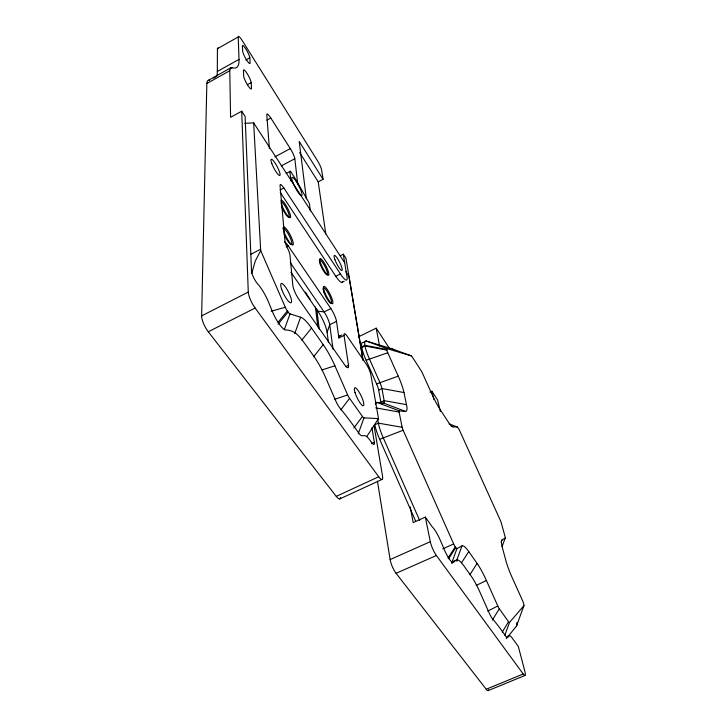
<?xml version="1.0" encoding="UTF-8"?>
<svg xmlns="http://www.w3.org/2000/svg" width="727" height="727" viewBox="0 0 727 727"><rect width="100%" height="100%" fill="white"/><g stroke="black" fill="none" stroke-linecap="round" stroke-linejoin="round"><path stroke-width="1.09" d="M216.71 76.353A110.231 21.801 59.8 0 0 217.318 71.482L217.418 48.691L238.238 36.977A8.406 1.418 61.2 0 1 242.364 40.748L317.454 160.676A7.615 1.263 62.4 0 1 321.616 169.918L323.061 179.287L318.199 181.832L325.805 233.994M340.654 497.477A11.069 3.044 65.6 0 1 336.265 496.368L208.295 331.766A12.477 3.88 62.5 0 1 201.633 315.882L206.841 83.505A36.077 7.543 61.1 0 1 209.63 80.306M251.678 273.534L255.295 260.948L260.711 250.597A76.462 18.039 63.2 0 1 260.62 249.225L253.668 122.908L244.845 123.299M507.755 637.37L507.809 636.298A11.296 0.763 -69.1 0 0 507.582 636.461L506.165 638.215L508.982 635.871A16.212 2.99 67.1 0 1 513.026 639.242A7.152 1.309 66.9 0 0 513.998 640.487L518.36 646.557L524.849 671.33A9.842 1.817 67.3 0 1 523.204 673.993L486.218 689.241L396.088 573.312A10.523 2.654 66.7 0 1 390.135 559.572L377.44 481.138M328.413 342.362L327.105 332.321L329.74 324.724A10.169 2.254 63.5 0 0 324.115 311.938L290.218 262.583M284.293 329.767L290 313.891A5.58 1.372 63.1 0 1 288.101 312.028L287.356 310.974A5.58 1.372 63.1 0 1 285.293 307.267L260.711 250.597M294.689 333.684L300.615 317.208L290 313.891M358.238 433.774L363.982 417.88A5.171 1.181 64.6 0 1 362.437 416.453L349.551 398.351A5.243 1.218 64.4 0 1 347.651 394.925L334.902 365.799A33.069 7.888 63.9 0 0 323.206 344.634L311.529 328.031A33.469 8.079 63.7 0 0 300.615 317.208M451.676 563.107L456.965 548.576L461.99 545.886A28.78 5.589 66.4 0 1 468.761 551.566L477.103 563.416A28.562 5.462 66.5 0 1 486.408 580.491L497.804 605.991A4.571 0.845 66.7 0 0 499.313 608.753L508.546 621.721A4.535 0.827 66.8 0 0 509.509 622.439L504.838 635.234M456.592 560.717L461.99 545.886M501.194 542.106L501.939 540.052L505.21 537.998A3.817 0.609 65.8 0 0 505.12 536.753L501.257 522.813A3.762 0.6 65.7 0 0 500.321 520.314L459.782 430.92A3.662 0.582 64.9 0 0 458.528 428.576L458.119 427.949A3.662 0.591 64.9 0 0 457.219 426.967L449.077 423.886M502.103 546.522L505.21 537.998M507.246 637.497L516.479 626.056L523.94 605.655A4.117 0.682 66.5 0 0 523.794 604.155L523.567 603.346A4.117 0.682 66.4 0 0 522.522 600.538L512.235 577.756A24.491 3.998 66.2 0 1 505.983 560.953L502.484 548.04A24.136 3.917 66.1 0 1 501.939 540.052M284.521 241.964A10.669 2.372 62.6 0 1 288.255 245.944L330.867 308.557A10.178 2.19 63.5 0 1 336.519 321.361L338.9 337.964L344.025 335.429A8.579 1.827 63.8 0 1 347.333 336.419L366.108 363.936A8.415 1.754 64.2 0 1 370.843 374.632L378.249 417.171A72.936 16.503 64.1 0 1 378.485 418.616L367.017 436.2M502.248 632.108L508.546 621.721M492.315 620.149L499.313 608.753M469.978 574.584L477.103 563.416M461.527 562.78L468.761 551.566M448.005 558.027L455.284 546.886A4.753 0.954 66.2 0 1 453.657 543.932L403.149 430.248A4.598 0.927 64.9 0 1 402.14 427.285L399.114 412.027A4.516 0.9 64.7 0 1 399.305 410.891L377.004 402.413L375.305 403.212M448.532 558.763L455.802 547.622L455.284 546.886M353.885 427.967L362.437 416.453M340.809 409.919L349.551 398.351M313.628 356.766L323.206 344.634M301.76 340.2L311.529 328.031M278.096 324.197L288.101 312.028M278.059 322.288L287.356 310.974M509.509 622.439L523.94 605.655M217.318 71.482L239.019 59.378L238.238 36.977M208.467 80.261L231.15 67.611M213.565 78.116L215.528 77.017M230.268 68.811L232.231 67.711A110.74 19.729 60.2 0 0 239.019 59.378M245.862 59.987L249.815 57.778A7.352 1.254 61.3 0 0 245.99 49.218A7.352 1.254 61.3 0 0 242.418 46.001L242.636 51.144A7.415 1.272 61.3 0 0 246.498 59.823A7.415 1.272 61.3 0 0 250.097 62.995L249.815 57.778M206.841 83.505L229.768 70.737A36.241 6.825 61.4 0 1 232.231 67.711M247.225 84.777L251.169 82.605A7.652 1.372 61.3 0 0 247.162 73.609A7.652 1.372 61.3 0 0 243.445 70.474L243.681 76.09A7.715 1.399 61.3 0 0 247.725 85.204A7.715 1.399 61.3 0 0 251.478 88.303L251.169 82.605M371.933 427.74L374.341 442.289A8.115 1.872 64.9 0 1 371.07 441.789A18.411 4.317 65.1 0 0 364.772 435.673L361.646 435.7A9.242 2.19 64.8 0 1 358.638 432.91A240.755 66.184 67 0 0 339.918 408.056A9.433 2.29 64.4 0 1 335.819 401.022L325.451 377.204A33.097 8.288 64 0 0 313.7 356.076L303.831 342.281A33.433 8.451 63.8 0 0 294.081 332.257A114.939 29.68 64.8 0 0 286.002 330.031A17.602 4.489 63.1 0 1 272.034 310.683A128.406 36.568 62.2 0 0 268.118 301.16A20.556 5.38 62.7 0 0 257.712 283.975A9.115 2.345 62.5 0 1 251.515 270.917L245.099 116.402L241.709 111.222L230.595 117.301L229.768 70.737M266.873 120.155L270.789 118.028L290.3 148.599A8.379 1.509 62.1 0 1 294.817 158.713L297.725 183.949M274.851 156.859L290.3 148.599M281.267 165.929L294.817 158.713M286.102 173.508L289.882 171.499A3.099 0.582 62.2 0 1 291.263 172.444L292.663 174.607A37.922 7.352 62.3 0 1 297.425 182.45L308.266 201.388A3.053 0.573 62.5 0 1 309.548 204.496L310.374 210.93M279.986 190.056L283.866 188.002L340.436 273.925A17.012 3.235 63.1 0 0 347.033 277.096L343.271 254.205L340.263 255.74M250.879 254.268L260.62 249.225M286.256 246.971L288.255 245.944M201.633 315.882L248.27 292.063L241.709 111.222M341.981 282.385L344.216 281.249M208.295 331.766L255.122 308.039L378.712 476.758A11.159 2.635 65.4 0 0 382.547 476.185L374.105 425.913M487.699 611.098L497.804 605.991M280.258 192.455L335.792 276.269L340.436 273.925M330.867 308.557L324.115 311.938L317.79 311.101L290.918 272.207M336.519 321.361L329.74 324.724L333.021 349.169M339.264 336.174L341.745 334.947M358.375 336.91L376.177 328.168L389.799 348.851M380.975 403.094A9.996 2.108 64.5 0 0 380.857 402.204L378.676 390.081A9.86 2.054 64.4 0 0 376.595 383.92L366.108 360.265A20.338 4.126 64.1 0 1 361.846 347.533L361.728 346.87L364.918 345.316L386.728 349.505L386.855 350.16A4.198 0.782 64.1 0 0 387.764 352.759L398.232 376.141A26.599 5.098 64.3 0 1 403.976 392.553L406.493 404.657A26.972 5.234 64.4 0 1 405.466 411.4L399.305 410.891M361.846 347.533L365.036 345.97L386.855 350.16M345.625 366.717L348.506 365.308L344.025 335.429M366.108 360.265L387.764 352.759M476.267 585.417L486.408 580.491M376.595 383.92L398.232 376.141M378.676 390.081L381.92 388.527L403.976 392.553M380.857 402.204L384.147 400.641L406.493 404.657M381.966 403.894L383.629 403.103L405.466 411.4M429.939 392.126L431.902 391.199L437.563 399.932L440.398 411.573M415.671 521.177L379.667 439.317L403.149 430.248M371.433 443.652L374.341 442.289M336.265 496.368L378.712 476.758M339.736 498.94L381.957 479.466M442.816 548.849L453.657 543.932M507.582 637.615A8.106 1.518 67 0 1 505.683 636.161A209.867 41.957 68.8 0 0 492.497 618.795A8.215 1.581 66.8 0 1 489.307 613.224L480.047 592.414A28.58 5.707 66.7 0 0 470.714 575.402L463.699 565.597A28.753 5.816 66.6 0 0 457.519 559.981A99.717 19.965 67.3 0 0 453.666 562.18A14.976 3.099 66.3 0 1 443.879 548.631A106.378 24.382 66.4 0 0 440.298 540.234A17.348 3.699 66.2 0 0 432.465 527.057A7.679 1.627 66 0 1 430.693 524.594L425.313 517.115L413.19 522.577L410.228 507.019M390.135 559.572L430.311 541.688L425.313 517.115M396.088 573.312L436.4 555.501L523.204 673.993M452.003 563.025A14.967 3.117 66.3 0 0 452.176 562.834A99.69 20.092 67.3 0 1 456.056 560.626L457.519 559.981M452.176 562.834L453.666 562.18M507.582 636.461L508.982 635.871M488.117 690.632L524.967 675.465M334.774 399.296L347.651 394.925M321.988 369.925L334.902 365.799M271.18 311.201L285.293 307.267M451.058 426.058L453.13 426.84L457.219 426.967M363.982 417.88L378.485 418.616M402.14 427.285L378.394 423.15L374.896 424.795A22.255 4.889 65 0 0 379.667 439.317M375.75 407.874L399.114 412.027M361.728 346.87A20.329 4.117 64.1 0 1 363.082 342.571L366.226 341.027L386.937 348.606L411.246 355.839A3.844 0.654 64.2 0 1 412.291 357.03L421.106 370.661A3.808 0.636 64.4 0 1 422.432 373.142L431.956 394.225A22.964 3.78 64.6 0 0 440.071 409.392L447.35 420.579A22.791 3.717 64.7 0 0 453.13 426.84M411.246 355.839L392.18 348.878L366.226 341.027A20.338 4.062 64.1 0 0 364.918 345.316L365.036 345.97A20.356 4.062 64.1 0 0 369.325 358.702L379.83 382.366A9.869 2.027 64.3 0 1 381.92 388.527L384.147 400.641A10.005 2.081 64.5 0 1 383.629 403.103L377.004 402.413A21.883 4.671 64.8 0 0 375.505 404.321M345.879 271.689L348.933 276.369L363.018 360.265M253.668 122.908L344.662 262.765M299.624 152.543L318.199 181.832M323.061 179.287L299.179 141.383L306.358 198.762M419.724 520.596L383.193 437.672A22.273 4.825 65 0 1 378.394 423.15L377.631 418.788M431.902 391.199L433.919 399.632M376.177 328.168L379.558 345.943M363.037 359.992L345.97 258.321L343.935 255.177A7.215 1.327 63.2 0 0 343.271 254.205M316.799 309.129L319.226 329.231M315.427 306.985L317.808 326.877M289.882 171.499L290.882 180.978M269.308 147.526L266.791 114.884A8.597 1.563 61.7 0 1 270.789 118.028M436.4 555.501A10.605 2.299 66.3 0 1 430.311 541.688M488.626 689.605A9.778 2.108 67.9 0 1 486.218 689.241M456.056 560.626A28.744 5.852 66.7 0 1 457.256 560.999M217.418 48.691A8.37 1.572 60.9 0 1 218.573 48.409M255.122 308.039A12.595 3.371 62.7 0 1 248.27 292.063M269.499 148.59A9.006 1.745 61.9 0 1 269.344 147.845M310.084 299.033A11.796 2.644 63.1 0 1 305.494 292.063M342.544 281.531A16.994 3.308 63.1 0 1 335.792 276.269M283.866 188.002A8.397 1.69 62.2 0 0 280.049 185.585L284.966 241A9.024 1.99 62.6 0 0 287.474 248.116A9.169 2.045 62.5 0 1 290 255.268L292.817 285.266A11.287 2.617 63 0 0 299.061 299.569L344.362 364.436A10.769 2.399 64 0 0 348.506 365.308M338.9 337.964A8.57 1.863 63.8 0 1 339.882 336.319M317.79 311.101A16.921 3.844 63.4 0 1 327.105 332.321M283.185 228.323A9.124 1.981 62.5 0 1 289.764 236.848A9.124 1.981 62.5 0 1 290.873 244.454A9.124 1.981 62.5 0 1 284.003 233.921M280.995 200.388A9.824 2.036 62.3 0 1 288.519 210.058A9.824 2.036 62.3 0 1 288.61 216.81A9.824 2.036 62.3 0 1 281.022 202.788M280.976 201.561A8.815 1.836 62.3 0 1 287.365 210.376A8.815 1.836 62.3 0 1 288.165 217.046A8.815 1.836 62.3 0 1 281.603 206.786M516.733 622.676A19.965 3.562 66.6 0 1 516.479 626.056M392.18 348.878A18.611 3.399 64.3 0 1 394.397 350.641M386.728 349.505A4.198 0.782 64.1 0 1 386.937 348.606M456.965 548.576A4.744 0.945 66.2 0 1 455.802 547.622M292.827 182.323A10.378 1.972 62.3 0 0 301.641 195.745A10.378 1.972 62.3 0 0 296.243 181.496A10.378 1.972 62.3 0 0 292.827 182.323M324.351 291.3A9.724 2.045 63.3 0 0 332.512 303.759A9.724 2.045 63.3 0 0 327.704 290.091A9.724 2.045 63.3 0 0 324.351 291.3M323.869 292.118A8.724 1.845 63.3 0 0 331.194 303.295A8.724 1.845 63.3 0 0 326.896 291.036A8.724 1.845 63.3 0 0 323.869 292.118M320.589 263.11A9.396 1.899 63 0 0 328.486 275.333A9.396 1.899 63 0 0 323.878 262.338A9.396 1.899 63 0 0 320.589 263.11M320.134 263.928A8.424 1.708 63 0 0 327.223 274.888A8.424 1.708 63 0 0 323.097 263.238A8.424 1.708 63 0 0 320.134 263.928M284.157 232.231A10.169 2.199 62.5 0 0 292.908 245.008A10.169 2.199 62.5 0 0 287.656 230.695A10.169 2.199 62.5 0 0 284.157 232.231M281.613 289.092A10.769 2.59 62.9 0 0 290.982 302.741A10.769 2.59 62.9 0 0 285.865 287.547A10.769 2.59 62.9 0 0 281.613 289.092M271.834 163.63A9.16 1.808 62 0 0 279.741 175.498A9.16 1.808 62 0 0 275.051 163.012A9.16 1.808 62 0 0 271.834 163.63M334.883 259.53A8.506 1.618 63.1 0 0 341.926 270.535A8.506 1.618 63.1 0 0 337.601 258.712A8.506 1.618 63.1 0 0 334.883 259.53M355.012 392.544A9.987 2.245 64.4 0 0 363.246 405.757A9.987 2.245 64.4 0 0 358.965 391.826A9.987 2.245 64.4 0 0 355.012 392.544"/></g></svg>
